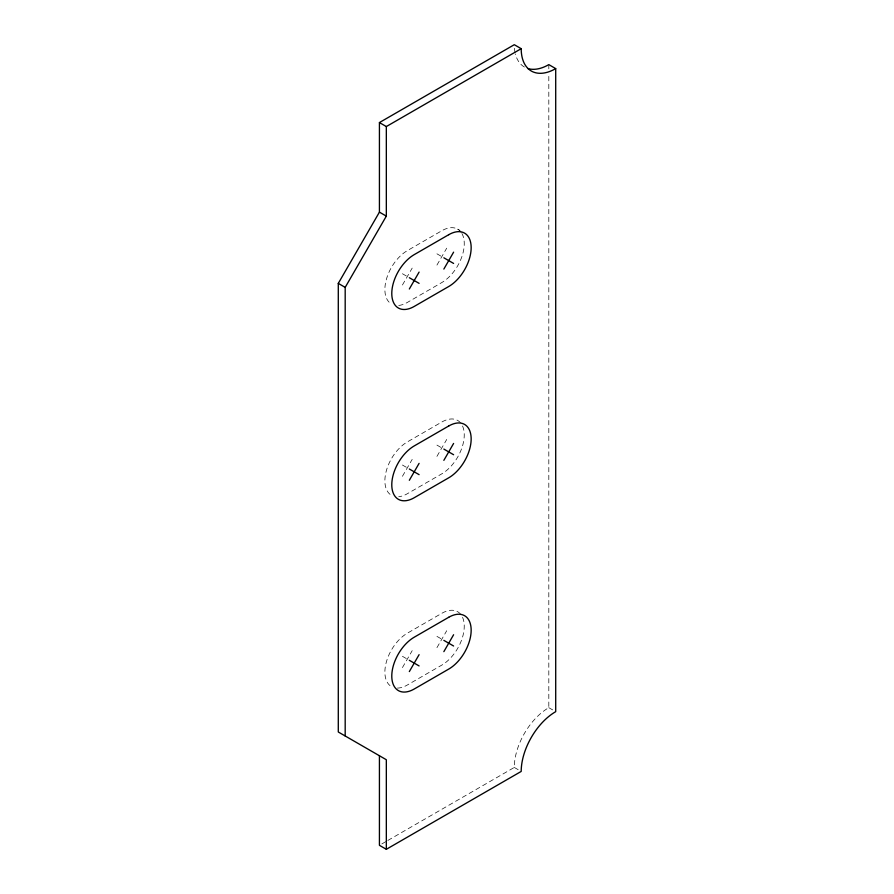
<?xml version="1.0" encoding="UTF-8"?>
<svg xmlns="http://www.w3.org/2000/svg" width="894" height="894" viewBox="0 0 894 894"><rect width="100%" height="100%" fill="white"/><g stroke="black" fill="none" stroke-linecap="round" stroke-linejoin="round"><path stroke-width="0.67" stroke-dasharray="4.47 3.35" d="M402.434 285.007L412.19 268.099M436.942 265.082L446.709 248.174M402.434 476.301L412.19 459.393M436.942 456.376L446.709 439.468M402.434 667.583L412.19 650.676M436.942 647.658L446.709 630.751M381.839 843.925L386.655 841.142M387.851 840.449L514.296 767.443A48.812 28.183 -60 0 1 548.815 707.668L548.815 74.392M457.683 229.155L459.985 230.484M436.942 253.807L441.826 256.634M402.434 273.732L407.306 276.559M436.942 445.1L441.826 447.916M402.434 465.025L407.306 467.841M436.942 636.383L441.826 639.199M548.815 707.668L554.559 710.987M402.434 656.308L407.306 659.124M514.296 767.443L518.9 770.103M548.815 64.625L548.815 68.816M524.409 67.039A48.812 28.183 -60 0 1 515.38 53.953M515.089 52.724A48.812 28.183 -60 0 1 514.385 47.46M460.477 422.761A31.726 18.316 -60 0 0 441.826 422.013L407.306 441.938A31.726 18.316 -60 0 0 386.588 469.898A31.726 18.316 -60 0 0 391.449 495.321M462.544 426.036A31.726 18.316 -60 0 1 441.826 473.82L407.306 493.745A31.726 18.316 -60 0 1 398.724 496.729M461.248 232.462A31.726 18.316 -60 0 0 441.826 230.73L407.306 250.655A31.726 18.316 -60 0 0 386.588 278.604A31.726 18.316 -60 0 0 391.449 304.027M461.941 233.546A31.726 18.316 -60 0 1 441.826 282.538L407.306 302.463A31.726 18.316 -60 0 1 398.724 305.446M460.477 614.044A31.726 18.316 -60 0 0 441.826 613.295L407.306 633.22A31.726 18.316 -60 0 0 386.588 661.18A31.726 18.316 -60 0 0 391.449 686.603M462.544 617.329A31.726 18.316 -60 0 1 441.826 665.102L407.306 685.027A31.726 18.316 -60 0 1 397.383 688.089"/><path stroke-width="1.34" d="M386.331 849.3L386.331 759.732L338.29 731.996L338.29 283.387L379.425 212.135L379.425 122.567L514.296 44.7L521.202 48.689A48.812 28.183 -60 0 0 555.71 68.614L555.71 711.658A48.812 28.183 -60 0 0 521.202 771.433L386.331 849.3L379.425 845.311L379.425 755.743M345.185 735.974L345.185 287.376L386.331 216.124L386.331 126.557L521.202 48.689M409.329 288.997L419.096 272.089M443.849 269.072L453.604 252.164M409.329 480.279L419.096 463.371M443.849 460.354L453.604 443.446M409.329 671.573L419.096 654.665M443.849 651.648L453.604 634.74M555.71 68.614L548.815 64.625A48.812 28.183 -60 0 1 527.784 68.514M379.425 122.567L386.331 126.557M379.425 212.135L386.331 216.124M443.849 257.796L453.604 263.428M409.329 277.721L419.096 283.353M338.29 283.387L345.185 287.376M443.849 449.079L453.604 454.722M409.329 469.004L419.096 474.647M443.849 640.372L453.604 646.004M409.329 660.297L419.096 665.929M448.721 234.709L414.213 254.634A31.726 18.316 -60 0 0 391.784 293.489A31.726 18.316 -60 0 0 414.213 306.441L448.721 286.516A31.726 18.316 -60 0 0 471.16 247.66A31.726 18.316 -60 0 0 448.721 234.709M448.721 426.002L414.213 445.927A31.726 18.316 -60 0 0 391.784 484.783A31.726 18.316 -60 0 0 414.213 497.734L448.721 477.809A31.726 18.316 -60 0 0 471.16 438.954A31.726 18.316 -60 0 0 448.721 426.002M448.721 617.285L414.213 637.21A31.726 18.316 -60 0 0 391.784 676.065A31.726 18.316 -60 0 0 414.213 689.017L448.721 669.092A31.726 18.316 -60 0 0 471.16 630.236A31.726 18.316 -60 0 0 448.721 617.285"/></g></svg>
